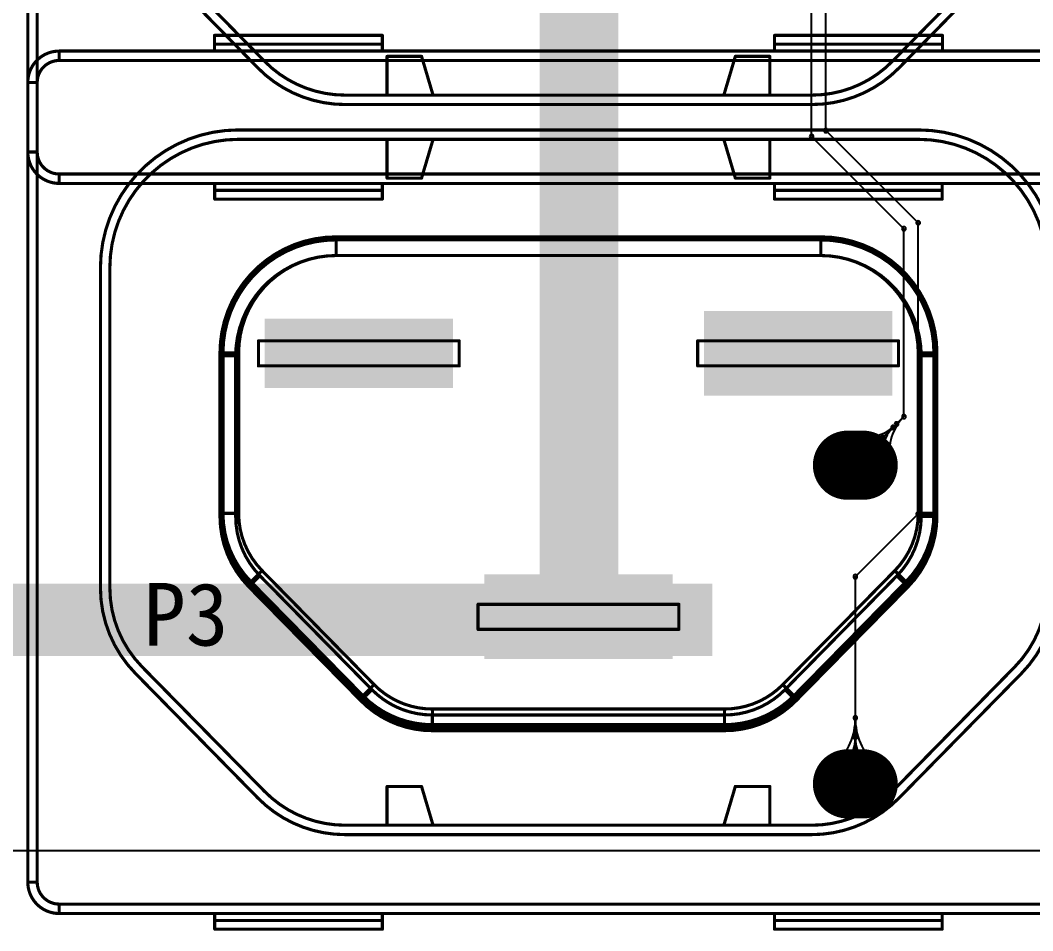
# Model space of a CAD drawing. Header units: inches. Extents: x 32166 to 66782, y 2386 to 7162.
# Drawn here: x 33631.7 to 33760.8, y 3474.1 to 3590.2 of the extents above; entities that cross this region are included whole.
import ezdxf

# ---------------------------------------------------------------- set-up
doc = ezdxf.new("R2010")
doc.units = ezdxf.units.IN
doc.header["$LTSCALE"] = 0.64311
doc.header["$MEASUREMENT"] = 0
for name, color, linetype in [('KEEPOUTLAYER', 6, 'CONTINUOUS'), ('MULTILAYER', 9, 'CONTINUOUS'), ('TOPLAYER', 1, 'CONTINUOUS'), ('TOPOVERLAY', 2, 'CONTINUOUS'), ('TOPSOLDER', 216, 'CONTINUOUS')]:
    doc.layers.add(name, color=color, linetype=linetype)
doc.styles.get("Standard").update_dxf_attribs({"font": 'txt', "width": 0.8})

msp = doc.modelspace()

# ---------------------------------------------------------------- linework, layer by layer
at = {"layer": 'KEEPOUTLAYER'}
msp.add_line((32676.92, 3484.36), (34016.92, 3484.36), dxfattribs=at)
at = {"layer": 'MULTILAYER'}
for points, const_width in [([(33737.2, 3533.48), (33739.2, 3533.48)], 8), ([(33737.2, 3492.84), (33739.2, 3492.84)], 8), ([(33738.8, 3495.76), (33737.6, 3495.76)], 2)]:
    msp.add_lwpolyline(points, dxfattribs=dict(at, const_width=const_width))
for points, const_width in [([(33737.2, 3531.48, 1), (33737.2, 3535.48, 1)], 4), ([(33739.2, 3531.48, 1), (33739.2, 3535.48, 1)], 4), ([(33737.2, 3490.84, 1), (33737.2, 3494.84, 1)], 4), ([(33739.2, 3490.84, 1), (33739.2, 3494.84, 1)], 4), ([(33737.6, 3495.26, 1), (33737.6, 3496.26, 1)], 1), ([(33738.8, 3495.26, 1), (33738.8, 3496.26, 1)], 1)]:
    msp.add_lwpolyline(points, format="xyb", close=True, dxfattribs=dict(at, const_width=const_width))
for points in [[(33742.5, 3552.75), (33719.3, 3552.75), (33742.5, 3542.75), (33719.3, 3542.75)], [(33686.5, 3551.75), (33663.3, 3551.75), (33686.5, 3543.75), (33663.3, 3543.75)], [(33691.3, 3509.15), (33714.5, 3509.15), (33691.3, 3519.15), (33714.5, 3519.15)]]:
    msp.add_solid(points, dxfattribs=at)
at = {"layer": 'TOPLAYER'}
for p, q in [((33734.45, 3576.16), (33734.45, 3621.37)), ((33732.63, 3575.41), (33732.63, 3620.62)), ((33734.45, 3576.16), (33746.21, 3564.4)), ((33732.63, 3575.41), (33744.39, 3563.65)), ((33746.21, 3527.29), (33746.21, 3564.4)), ((33744.39, 3539.68), (33744.39, 3563.65)), ((33738.2, 3533.48), (33744.39, 3539.68)), ((33738.2, 3519.28), (33746.21, 3527.29)), ((33738.2, 3495.76), (33738.2, 3519.28))]:
    msp.add_line(p, q, dxfattribs=at)
for points, const_width in [([(33737.2, 3533.48), (33739.2, 3533.48)], 8), ([(33737.2, 3492.84), (33739.2, 3492.84)], 8), ([(33738.8, 3495.76), (33737.6, 3495.76)], 2)]:
    msp.add_lwpolyline(points, dxfattribs=dict(at, const_width=const_width))
for points, const_width in [([(33737.2, 3531.48, 1), (33737.2, 3535.48, 1)], 4), ([(33739.2, 3531.48, 1), (33739.2, 3535.48, 1)], 4), ([(33737.2, 3490.84, 1), (33737.2, 3494.84, 1)], 4), ([(33739.2, 3490.84, 1), (33739.2, 3494.84, 1)], 4), ([(33737.6, 3495.26, 1), (33737.6, 3496.26, 1)], 1), ([(33738.8, 3495.26, 1), (33738.8, 3496.26, 1)], 1)]:
    msp.add_lwpolyline(points, format="xyb", close=True, dxfattribs=dict(at, const_width=const_width))
for centre, radius, start, end in [((33732.63, 3575.41), 0.254, 0, 180), ((33732.63, 3575.41), 0.254, 0, 180), ((33734.45, 3576.16), 0.254, 0, 180), ((33734.45, 3576.16), 0.254, 0, 180), ((33734.45, 3576.16), 0.254, 180, 0), ((33734.45, 3576.16), 0.254, 180, 0), ((33732.63, 3575.41), 0.254, 180, 0), ((33732.63, 3575.41), 0.254, 180, 0), ((33746.21, 3564.4), 0.254, 0, 180), ((33746.21, 3564.4), 0.254, 0, 180), ((33746.21, 3564.4), 0.254, 180, 0), ((33746.21, 3564.4), 0.254, 180, 0), ((33744.39, 3563.65), 0.254, 0, 180), ((33744.39, 3563.65), 0.254, 0, 180), ((33744.39, 3563.65), 0.254, 180, 0), ((33744.39, 3563.65), 0.254, 180, 0), ((33748.86, 3535.21), 6.32, 135.0001, 190.0991), ((33744.39, 3539.68), 0.254, 0, 180), ((33744.39, 3539.68), 0.254, 0, 180), ((33744.39, 3539.68), 0.254, 0, 180), ((33744.39, 3539.68), 0.254, 180, 0), ((33744.39, 3539.68), 0.254, 180, 0), ((33744.39, 3539.68), 0.254, 180, 0), ((33739.2, 3542.99), 6.02, 269.9999, 314.9999), ((33746.52, 3534.79), 4.96, 135, 190.099), ((33743.01, 3538.3), 0.254, 0, 180), ((33743.01, 3538.3), 0.254, 180, 0), ((33743.45, 3538.74), 0.254, 0, 180), ((33743.45, 3538.74), 0.254, 180, 0), ((33739.2, 3536.98), 0.254, 0, 180), ((33739.2, 3536.98), 0.254, 180, 0), ((33739.2, 3539.52), 3.56, 270.0001, 315.0001), ((33744.19, 3534.37), 3.61, 135, 190.099), ((33741.64, 3536.92), 0.254, 0, 180), ((33741.64, 3536.92), 0.254, 180, 0), ((33741.72, 3537), 0.254, 0, 180), ((33741.72, 3537), 0.254, 180, 0), ((33739.2, 3535.96), 0.254, 0, 180), ((33739.2, 3535.96), 0.254, 180, 0), ((33742.64, 3534.1), 0.254, 0, 180), ((33738.2, 3533.48), 0.254, 0, 180), ((33738.2, 3533.48), 0.254, 180, 0), ((33740.64, 3533.74), 0.254, 0, 180), ((33740.64, 3533.74), 0.254, 180, 0), ((33741.64, 3533.92), 0.254, 0, 180), ((33741.64, 3533.92), 0.254, 180, 0), ((33742.64, 3534.1), 0.254, 180, 0), ((33746.21, 3527.29), 0.254, 0, 180), ((33746.21, 3527.29), 0.254, 0, 180), ((33746.21, 3527.29), 0.254, 180, 0), ((33746.21, 3527.29), 0.254, 180, 0), ((33738.2, 3519.28), 0.254, 0, 180), ((33738.2, 3519.28), 0.254, 0, 180), ((33738.2, 3519.28), 0.254, 180, 0), ((33738.2, 3519.28), 0.254, 180, 0), ((33729.77, 3501.27), 8.43, 315, 0), ((33738.2, 3501.27), 0.254, 0, 180), ((33738.2, 3501.27), 0.254, 0, 180), ((33738.2, 3501.27), 0.254, 180, 0), ((33738.2, 3501.27), 0.254, 180, 0), ((33746.63, 3501.27), 8.43, 180, 225), ((33732.22, 3498.82), 5.98, 314.9999, 359.9999), ((33738.2, 3498.82), 0.254, 0, 180), ((33738.2, 3498.82), 0.254, 0, 180), ((33738.2, 3498.82), 0.254, 180, 0), ((33738.2, 3498.82), 0.254, 180, 0), ((33744.18, 3498.82), 5.98, 180.0001, 225.0001), ((33737.01, 3496.95), 1.19, 314.9996, 359.9996), ((33738.2, 3496.95), 0.254, 0, 180), ((33738.2, 3496.95), 0.254, 0, 180), ((33738.2, 3496.95), 0.254, 180, 0), ((33738.2, 3496.95), 0.254, 180, 0), ((33739.39, 3496.95), 1.19, 180.0004, 225.0004), ((33735.73, 3495.31), 0.254, 0, 180), ((33737.85, 3496.11), 0.254, 0, 180), ((33737.85, 3496.11), 0.254, 180, 0), ((33738.2, 3495.76), 0.254, 0, 180), ((33738.2, 3495.76), 0.254, 180, 0), ((33738.55, 3496.11), 0.254, 0, 180), ((33738.55, 3496.11), 0.254, 180, 0), ((33740.67, 3495.31), 0.254, 0, 180), ((33735.73, 3495.31), 0.254, 180, 0), ((33736.45, 3494.59), 0.254, 0, 180), ((33736.45, 3494.59), 0.254, 180, 0), ((33739.95, 3494.59), 0.254, 0, 180), ((33739.95, 3494.59), 0.254, 180, 0), ((33740.67, 3495.31), 0.254, 180, 0)]:
    msp.add_arc(centre, radius, start, end, dxfattribs=at)
for points in [[(33697.97, 3512.37), (33707.97, 3512.37), (33697.97, 3606.37), (33707.97, 3606.37)], [(33742.5, 3552.75), (33719.3, 3552.75), (33742.5, 3542.75), (33719.3, 3542.75)], [(33686.5, 3551.75), (33663.3, 3551.75), (33686.5, 3543.75), (33663.3, 3543.75)], [(33691.3, 3509.15), (33714.5, 3509.15), (33691.3, 3519.15), (33714.5, 3519.15)], [(32979.97, 3509.17), (33719.97, 3509.17), (32979.97, 3518.37), (33719.97, 3518.37)]]:
    msp.add_solid(points, dxfattribs=at)
at = {"layer": 'TOPOVERLAY', "const_width": 0.4}
for points in [[(33632.7, 3573.43), (33632.7, 3675.43)], [(33633.9, 3573.43), (33633.9, 3675.43)], [(33646.43, 3600.04), (33662.04, 3584.15)], [(33647.28, 3600.88), (33662.9, 3584.99)], [(33742.91, 3584.99), (33758.52, 3600.88)], [(33743.76, 3584.15), (33759.37, 3600.04)], [(33656.5, 3586.31), (33656.5, 3588.31)], [(33656.5, 3588.31), (33677.9, 3588.31)], [(33677.9, 3586.31), (33677.9, 3588.31)], [(33727.9, 3586.31), (33727.9, 3588.31)], [(33727.9, 3588.31), (33749.3, 3588.31)], [(33749.3, 3586.31), (33749.3, 3588.31)], [(33656.5, 3587.19), (33677.9, 3587.19)], [(33727.9, 3587.19), (33749.3, 3587.19)], [(33636.7, 3585.11), (33636.7, 3586.31)], [(33636.7, 3586.31), (33769.1, 3586.31)], [(33636.7, 3585.11), (33769.1, 3585.11)], [(33678.5, 3580.74), (33678.5, 3585.63)], [(33678.5, 3585.63), (33682.9, 3585.63)], [(33682.9, 3585.63), (33684.35, 3580.74)], [(33721.45, 3580.74), (33722.9, 3585.63)], [(33722.9, 3585.63), (33727.3, 3585.63)], [(33727.3, 3580.74), (33727.3, 3585.63)], [(33632.7, 3480.31), (33632.7, 3582.31)], [(33632.7, 3582.31), (33633.9, 3582.31)], [(33633.9, 3480.31), (33633.9, 3582.31)], [(33673.15, 3580.69), (33732.65, 3580.69)], [(33673.15, 3579.49), (33732.65, 3579.49)], [(33659.54, 3576.25), (33746.26, 3576.25)], [(33659.54, 3575.05), (33746.26, 3575.05)], [(33678.5, 3570.11), (33678.5, 3574.99)], [(33682.9, 3570.11), (33684.35, 3574.99)], [(33721.45, 3574.99), (33722.9, 3570.11)], [(33727.3, 3570.11), (33727.3, 3574.99)], [(33632.7, 3573.43), (33633.9, 3573.43)], [(33636.7, 3570.63), (33769.1, 3570.63)], [(33636.7, 3569.43), (33636.7, 3570.63)], [(33636.7, 3569.43), (33769.1, 3569.43)], [(33656.52, 3568.55), (33656.52, 3569.43)], [(33677.9, 3567.43), (33677.9, 3569.43)], [(33678.5, 3570.11), (33682.9, 3570.11)], [(33722.9, 3570.11), (33727.3, 3570.11)], [(33727.9, 3567.43), (33727.9, 3569.43)], [(33749.28, 3568.55), (33749.28, 3569.43)], [(33656.52, 3568.55), (33677.9, 3568.55)], [(33656.53, 3567.43), (33656.53, 3568.55)], [(33727.9, 3568.55), (33749.28, 3568.55)], [(33749.27, 3567.43), (33749.27, 3568.55)], [(33656.53, 3567.43), (33677.9, 3567.43)], [(33727.9, 3567.43), (33749.27, 3567.43)], [(33672, 3560.23), (33672, 3562.61)], [(33672, 3562.61), (33733.8, 3562.61)], [(33733.8, 3560.23), (33733.8, 3562.61)], [(33672, 3562.23), (33733.8, 3562.23)], [(33672, 3560.23), (33672, 3562.23)], [(33672, 3562.23), (33733.8, 3562.23)], [(33733.8, 3560.23), (33733.8, 3562.23)], [(33672, 3560.23), (33733.8, 3560.23)], [(33672, 3560.23), (33733.8, 3560.23)], [(33641.96, 3517.84), (33641.96, 3558.67)], [(33643.16, 3517.84), (33643.16, 3558.67)], [(33662.1, 3546.15), (33662.1, 3549.35)], [(33662.1, 3549.35), (33687.7, 3549.35)], [(33687.7, 3546.15), (33687.7, 3549.35)], [(33718.1, 3546.15), (33718.1, 3549.35)], [(33718.1, 3549.35), (33743.7, 3549.35)], [(33743.7, 3546.15), (33743.7, 3549.35)], [(33657.2, 3527.35), (33657.2, 3547.81)], [(33657.2, 3547.81), (33659.58, 3547.81)], [(33657.2, 3526.95), (33657.2, 3547.43)], [(33657.2, 3547.43), (33659.2, 3547.43)], [(33657.58, 3527.35), (33657.58, 3547.81)], [(33659.2, 3526.95), (33659.2, 3547.43)], [(33659.58, 3527.35), (33659.58, 3547.81)], [(33746.22, 3527.35), (33746.22, 3547.81)], [(33746.22, 3547.81), (33748.6, 3547.81)], [(33746.6, 3526.95), (33746.6, 3547.43)], [(33746.6, 3547.43), (33748.6, 3547.43)], [(33748.22, 3527.35), (33748.22, 3547.81)], [(33748.6, 3527.35), (33748.6, 3547.81)], [(33748.6, 3526.95), (33748.6, 3547.43)], [(33662.1, 3546.15), (33687.7, 3546.15)], [(33718.1, 3546.15), (33743.7, 3546.15)], [(33657.2, 3527.35), (33659.58, 3527.35)], [(33746.22, 3527.35), (33748.6, 3527.35)], [(33746.6, 3526.95), (33748.6, 3526.95)], [(33660.87, 3518.37), (33662.57, 3520.04)], [(33662.57, 3520.04), (33676.85, 3505.5)], [(33728.95, 3505.5), (33743.23, 3520.04)], [(33743.23, 3520.04), (33744.93, 3518.37)], [(33660.87, 3517.98), (33662.3, 3519.38)], [(33661.14, 3518.64), (33675.42, 3504.1)], [(33662.3, 3519.38), (33676.57, 3504.86)], [(33729.23, 3504.86), (33743.5, 3519.38)], [(33730.38, 3504.1), (33744.66, 3518.64)], [(33743.5, 3519.38), (33744.93, 3517.98)], [(33660.87, 3518.37), (33675.16, 3503.84)], [(33660.87, 3517.98), (33675.14, 3503.46)], [(33730.64, 3503.84), (33744.93, 3518.37)], [(33730.66, 3503.46), (33744.93, 3517.98)], [(33690.1, 3512.55), (33690.1, 3515.75)], [(33690.1, 3515.75), (33715.7, 3515.75)], [(33715.7, 3512.55), (33715.7, 3515.75)], [(33690.1, 3512.55), (33715.7, 3512.55)], [(33647.28, 3507.76), (33662.9, 3491.87)], [(33742.91, 3491.87), (33758.52, 3507.76)], [(33646.43, 3506.92), (33662.04, 3491.03)], [(33743.76, 3491.03), (33759.37, 3506.92)], [(33675.14, 3503.46), (33676.57, 3504.86)], [(33675.16, 3503.84), (33676.85, 3505.5)], [(33728.95, 3505.5), (33730.64, 3503.84)], [(33729.23, 3504.86), (33730.66, 3503.46)], [(33684.29, 3500.01), (33684.29, 3502.39)], [(33684.29, 3502.39), (33721.52, 3502.39)], [(33721.52, 3500.01), (33721.52, 3502.39)], [(33684.27, 3499.63), (33684.27, 3501.63)], [(33684.27, 3501.63), (33721.53, 3501.63)], [(33721.53, 3499.63), (33721.53, 3501.63)], [(33684.27, 3499.63), (33721.53, 3499.63)], [(33684.29, 3500.39), (33721.52, 3500.39)], [(33684.29, 3500.01), (33721.52, 3500.01)], [(33678.5, 3487.62), (33678.5, 3492.51)], [(33678.5, 3492.51), (33682.9, 3492.51)], [(33682.9, 3492.51), (33684.35, 3487.62)], [(33721.45, 3487.62), (33722.9, 3492.51)], [(33722.9, 3492.51), (33727.3, 3492.51)], [(33727.3, 3487.62), (33727.3, 3492.51)], [(33673.15, 3487.57), (33732.65, 3487.57)], [(33673.15, 3486.37), (33732.65, 3486.37)], [(33632.7, 3480.31), (33633.9, 3480.31)], [(33636.7, 3477.51), (33769.1, 3477.51)], [(33636.7, 3476.31), (33636.7, 3477.51)], [(33636.7, 3476.31), (33769.1, 3476.31)], [(33656.52, 3475.43), (33656.52, 3476.31)], [(33677.9, 3474.31), (33677.9, 3476.31)], [(33727.9, 3474.31), (33727.9, 3476.31)], [(33749.28, 3475.43), (33749.28, 3476.31)], [(33656.52, 3475.43), (33677.9, 3475.43)], [(33656.53, 3474.31), (33656.53, 3475.43)], [(33727.9, 3475.43), (33749.28, 3475.43)], [(33749.27, 3474.31), (33749.27, 3475.43)], [(33656.53, 3474.31), (33677.9, 3474.31)], [(33727.9, 3474.31), (33749.27, 3474.31)]]:
    msp.add_lwpolyline(points, dxfattribs=at)
at = {"layer": 'TOPOVERLAY', "const_width": 0.2}
for points in [[(33656.4, 3588.31, 1), (33656.6, 3588.31, 1)], [(33656.4, 3588.31, 1), (33656.6, 3588.31, 1)], [(33677.8, 3588.31, 1), (33678, 3588.31, 1)], [(33677.8, 3588.31, 1), (33678, 3588.31, 1)], [(33727.8, 3588.31, 1), (33728, 3588.31, 1)], [(33727.8, 3588.31, 1), (33728, 3588.31, 1)], [(33749.2, 3588.31, 1), (33749.4, 3588.31, 1)], [(33749.2, 3588.31, 1), (33749.4, 3588.31, 1)], [(33656.4, 3587.19, 1), (33656.6, 3587.19, 1)], [(33677.8, 3587.19, 1), (33678, 3587.19, 1)], [(33727.8, 3587.19, 1), (33728, 3587.19, 1)], [(33749.2, 3587.19, 1), (33749.4, 3587.19, 1)], [(33636.6, 3586.31, 1), (33636.8, 3586.31, 1)], [(33636.6, 3586.31, 1), (33636.8, 3586.31, 1)], [(33636.6, 3586.31, 1), (33636.8, 3586.31, 1)], [(33656.4, 3586.31, 1), (33656.6, 3586.31, 1)], [(33677.8, 3586.31, 1), (33678, 3586.31, 1)], [(33727.8, 3586.31, 1), (33728, 3586.31, 1)], [(33749.2, 3586.31, 1), (33749.4, 3586.31, 1)], [(33636.6, 3585.11, 1), (33636.8, 3585.11, 1)], [(33636.6, 3585.11, 1), (33636.8, 3585.11, 1)], [(33636.6, 3585.11, 1), (33636.8, 3585.11, 1)], [(33662.8, 3584.99, 1), (33663, 3584.99, 1)], [(33662.8, 3584.99, 1), (33663, 3584.99, 1)], [(33678.4, 3585.63, 1), (33678.6, 3585.63, 1)], [(33678.4, 3585.63, 1), (33678.6, 3585.63, 1)], [(33682.8, 3585.63, 1), (33683, 3585.63, 1)], [(33682.8, 3585.63, 1), (33683, 3585.63, 1)], [(33722.8, 3585.63, 1), (33723, 3585.63, 1)], [(33722.8, 3585.63, 1), (33723, 3585.63, 1)], [(33727.2, 3585.63, 1), (33727.4, 3585.63, 1)], [(33727.2, 3585.63, 1), (33727.4, 3585.63, 1)], [(33742.81, 3584.99, 1), (33743.01, 3584.99, 1)], [(33742.81, 3584.99, 1), (33743.01, 3584.99, 1)], [(33661.94, 3584.15, 1), (33662.14, 3584.15, 1)], [(33661.94, 3584.15, 1), (33662.14, 3584.15, 1)], [(33743.66, 3584.15, 1), (33743.86, 3584.15, 1)], [(33743.66, 3584.15, 1), (33743.86, 3584.15, 1)], [(33632.6, 3582.31, 1), (33632.8, 3582.31, 1)], [(33632.6, 3582.31, 1), (33632.8, 3582.31, 1)], [(33632.6, 3582.31, 1), (33632.8, 3582.31, 1)], [(33633.8, 3582.31, 1), (33634, 3582.31, 1)], [(33633.8, 3582.31, 1), (33634, 3582.31, 1)], [(33633.8, 3582.31, 1), (33634, 3582.31, 1)], [(33673.05, 3580.69, 1), (33673.25, 3580.69, 1)], [(33673.05, 3580.69, 1), (33673.25, 3580.69, 1)], [(33678.4, 3580.74, 1), (33678.6, 3580.74, 1)], [(33684.25, 3580.74, 1), (33684.45, 3580.74, 1)], [(33721.35, 3580.74, 1), (33721.55, 3580.74, 1)], [(33727.2, 3580.74, 1), (33727.4, 3580.74, 1)], [(33732.55, 3580.69, 1), (33732.75, 3580.69, 1)], [(33732.55, 3580.69, 1), (33732.75, 3580.69, 1)], [(33673.05, 3579.49, 1), (33673.25, 3579.49, 1)], [(33673.05, 3579.49, 1), (33673.25, 3579.49, 1)], [(33732.55, 3579.49, 1), (33732.75, 3579.49, 1)], [(33732.55, 3579.49, 1), (33732.75, 3579.49, 1)], [(33659.44, 3576.25, 1), (33659.64, 3576.25, 1)], [(33659.44, 3576.25, 1), (33659.64, 3576.25, 1)], [(33746.16, 3576.25, 1), (33746.36, 3576.25, 1)], [(33746.16, 3576.25, 1), (33746.36, 3576.25, 1)], [(33659.44, 3575.05, 1), (33659.64, 3575.05, 1)], [(33659.44, 3575.05, 1), (33659.64, 3575.05, 1)], [(33678.4, 3574.99, 1), (33678.6, 3574.99, 1)], [(33684.25, 3574.99, 1), (33684.45, 3574.99, 1)], [(33721.35, 3574.99, 1), (33721.55, 3574.99, 1)], [(33727.2, 3574.99, 1), (33727.4, 3574.99, 1)], [(33746.16, 3575.05, 1), (33746.36, 3575.05, 1)], [(33746.16, 3575.05, 1), (33746.36, 3575.05, 1)], [(33632.6, 3573.43, 1), (33632.8, 3573.43, 1)], [(33632.6, 3573.43, 1), (33632.8, 3573.43, 1)], [(33632.6, 3573.43, 1), (33632.8, 3573.43, 1)], [(33633.8, 3573.43, 1), (33634, 3573.43, 1)], [(33633.8, 3573.43, 1), (33634, 3573.43, 1)], [(33633.8, 3573.43, 1), (33634, 3573.43, 1)], [(33636.6, 3570.63, 1), (33636.8, 3570.63, 1)], [(33636.6, 3570.63, 1), (33636.8, 3570.63, 1)], [(33636.6, 3570.63, 1), (33636.8, 3570.63, 1)], [(33636.6, 3569.43, 1), (33636.8, 3569.43, 1)], [(33636.6, 3569.43, 1), (33636.8, 3569.43, 1)], [(33636.6, 3569.43, 1), (33636.8, 3569.43, 1)], [(33656.42, 3569.43, 1), (33656.62, 3569.43, 1)], [(33677.8, 3569.43, 1), (33678, 3569.43, 1)], [(33678.4, 3570.11, 1), (33678.6, 3570.11, 1)], [(33678.4, 3570.11, 1), (33678.6, 3570.11, 1)], [(33682.8, 3570.11, 1), (33683, 3570.11, 1)], [(33682.8, 3570.11, 1), (33683, 3570.11, 1)], [(33722.8, 3570.11, 1), (33723, 3570.11, 1)], [(33722.8, 3570.11, 1), (33723, 3570.11, 1)], [(33727.2, 3570.11, 1), (33727.4, 3570.11, 1)], [(33727.2, 3570.11, 1), (33727.4, 3570.11, 1)], [(33727.8, 3569.43, 1), (33728, 3569.43, 1)], [(33749.18, 3569.43, 1), (33749.38, 3569.43, 1)], [(33656.42, 3568.55, 1), (33656.62, 3568.55, 1)], [(33656.42, 3568.55, 1), (33656.62, 3568.55, 1)], [(33656.43, 3568.55, 1), (33656.63, 3568.55, 1)], [(33677.8, 3568.55, 1), (33678, 3568.55, 1)], [(33727.8, 3568.55, 1), (33728, 3568.55, 1)], [(33749.17, 3568.55, 1), (33749.37, 3568.55, 1)], [(33749.18, 3568.55, 1), (33749.38, 3568.55, 1)], [(33749.18, 3568.55, 1), (33749.38, 3568.55, 1)], [(33656.43, 3567.43, 1), (33656.63, 3567.43, 1)], [(33656.43, 3567.43, 1), (33656.63, 3567.43, 1)], [(33677.8, 3567.43, 1), (33678, 3567.43, 1)], [(33677.8, 3567.43, 1), (33678, 3567.43, 1)], [(33727.8, 3567.43, 1), (33728, 3567.43, 1)], [(33727.8, 3567.43, 1), (33728, 3567.43, 1)], [(33749.17, 3567.43, 1), (33749.37, 3567.43, 1)], [(33749.17, 3567.43, 1), (33749.37, 3567.43, 1)], [(33671.9, 3562.61, 1), (33672.1, 3562.61, 1)], [(33671.9, 3562.61, 1), (33672.1, 3562.61, 1)], [(33671.9, 3562.61, 1), (33672.1, 3562.61, 1)], [(33733.7, 3562.61, 1), (33733.9, 3562.61, 1)], [(33733.7, 3562.61, 1), (33733.9, 3562.61, 1)], [(33733.7, 3562.61, 1), (33733.9, 3562.61, 1)], [(33671.9, 3562.23, 1), (33672.1, 3562.23, 1)], [(33671.9, 3562.23, 1), (33672.1, 3562.23, 1)], [(33671.9, 3562.23, 1), (33672.1, 3562.23, 1)], [(33671.9, 3562.23, 1), (33672.1, 3562.23, 1)], [(33671.9, 3562.23, 1), (33672.1, 3562.23, 1)], [(33733.7, 3562.23, 1), (33733.9, 3562.23, 1)], [(33733.7, 3562.23, 1), (33733.9, 3562.23, 1)], [(33733.7, 3562.23, 1), (33733.9, 3562.23, 1)], [(33733.7, 3562.23, 1), (33733.9, 3562.23, 1)], [(33733.7, 3562.23, 1), (33733.9, 3562.23, 1)], [(33671.9, 3560.23, 1), (33672.1, 3560.23, 1)], [(33671.9, 3560.23, 1), (33672.1, 3560.23, 1)], [(33671.9, 3560.23, 1), (33672.1, 3560.23, 1)], [(33671.9, 3560.23, 1), (33672.1, 3560.23, 1)], [(33671.9, 3560.23, 1), (33672.1, 3560.23, 1)], [(33671.9, 3560.23, 1), (33672.1, 3560.23, 1)], [(33733.7, 3560.23, 1), (33733.9, 3560.23, 1)], [(33733.7, 3560.23, 1), (33733.9, 3560.23, 1)], [(33733.7, 3560.23, 1), (33733.9, 3560.23, 1)], [(33733.7, 3560.23, 1), (33733.9, 3560.23, 1)], [(33733.7, 3560.23, 1), (33733.9, 3560.23, 1)], [(33733.7, 3560.23, 1), (33733.9, 3560.23, 1)], [(33641.86, 3558.67, 1), (33642.06, 3558.67, 1)], [(33641.86, 3558.67, 1), (33642.06, 3558.67, 1)], [(33643.06, 3558.67, 1), (33643.26, 3558.67, 1)], [(33643.06, 3558.67, 1), (33643.26, 3558.67, 1)], [(33662, 3549.35, 1), (33662.2, 3549.35, 1)], [(33662, 3549.35, 1), (33662.2, 3549.35, 1)], [(33687.6, 3549.35, 1), (33687.8, 3549.35, 1)], [(33687.6, 3549.35, 1), (33687.8, 3549.35, 1)], [(33718, 3549.35, 1), (33718.2, 3549.35, 1)], [(33718, 3549.35, 1), (33718.2, 3549.35, 1)], [(33743.6, 3549.35, 1), (33743.8, 3549.35, 1)], [(33743.6, 3549.35, 1), (33743.8, 3549.35, 1)], [(33657.1, 3547.81, 1), (33657.3, 3547.81, 1)], [(33657.1, 3547.81, 1), (33657.3, 3547.81, 1)], [(33657.1, 3547.81, 1), (33657.3, 3547.81, 1)], [(33657.1, 3547.43, 1), (33657.3, 3547.43, 1)], [(33657.1, 3547.43, 1), (33657.3, 3547.43, 1)], [(33657.1, 3547.43, 1), (33657.3, 3547.43, 1)], [(33657.48, 3547.81, 1), (33657.68, 3547.81, 1)], [(33657.48, 3547.81, 1), (33657.68, 3547.81, 1)], [(33659.1, 3547.43, 1), (33659.3, 3547.43, 1)], [(33659.1, 3547.43, 1), (33659.3, 3547.43, 1)], [(33659.1, 3547.43, 1), (33659.3, 3547.43, 1)], [(33659.48, 3547.81, 1), (33659.68, 3547.81, 1)], [(33659.48, 3547.81, 1), (33659.68, 3547.81, 1)], [(33659.48, 3547.81, 1), (33659.68, 3547.81, 1)], [(33746.12, 3547.81, 1), (33746.32, 3547.81, 1)], [(33746.12, 3547.81, 1), (33746.32, 3547.81, 1)], [(33746.12, 3547.81, 1), (33746.32, 3547.81, 1)], [(33746.5, 3547.43, 1), (33746.7, 3547.43, 1)], [(33746.5, 3547.43, 1), (33746.7, 3547.43, 1)], [(33746.5, 3547.43, 1), (33746.7, 3547.43, 1)], [(33748.12, 3547.81, 1), (33748.32, 3547.81, 1)], [(33748.12, 3547.81, 1), (33748.32, 3547.81, 1)], [(33748.5, 3547.81, 1), (33748.7, 3547.81, 1)], [(33748.5, 3547.81, 1), (33748.7, 3547.81, 1)], [(33748.5, 3547.81, 1), (33748.7, 3547.81, 1)], [(33748.5, 3547.43, 1), (33748.7, 3547.43, 1)], [(33748.5, 3547.43, 1), (33748.7, 3547.43, 1)], [(33748.5, 3547.43, 1), (33748.7, 3547.43, 1)], [(33662, 3546.15, 1), (33662.2, 3546.15, 1)], [(33662, 3546.15, 1), (33662.2, 3546.15, 1)], [(33687.6, 3546.15, 1), (33687.8, 3546.15, 1)], [(33687.6, 3546.15, 1), (33687.8, 3546.15, 1)], [(33718, 3546.15, 1), (33718.2, 3546.15, 1)], [(33718, 3546.15, 1), (33718.2, 3546.15, 1)], [(33743.6, 3546.15, 1), (33743.8, 3546.15, 1)], [(33743.6, 3546.15, 1), (33743.8, 3546.15, 1)], [(33657.1, 3527.35, 1), (33657.3, 3527.35, 1)], [(33657.1, 3527.35, 1), (33657.3, 3527.35, 1)], [(33657.1, 3527.35, 1), (33657.3, 3527.35, 1)], [(33657.1, 3526.95, 1), (33657.3, 3526.95, 1)], [(33657.1, 3526.95, 1), (33657.3, 3526.95, 1)], [(33657.48, 3527.35, 1), (33657.68, 3527.35, 1)], [(33657.48, 3527.35, 1), (33657.68, 3527.35, 1)], [(33659.1, 3526.95, 1), (33659.3, 3526.95, 1)], [(33659.1, 3526.95, 1), (33659.3, 3526.95, 1)], [(33659.48, 3527.35, 1), (33659.68, 3527.35, 1)], [(33659.48, 3527.35, 1), (33659.68, 3527.35, 1)], [(33659.48, 3527.35, 1), (33659.68, 3527.35, 1)], [(33746.12, 3527.35, 1), (33746.32, 3527.35, 1)], [(33746.12, 3527.35, 1), (33746.32, 3527.35, 1)], [(33746.12, 3527.35, 1), (33746.32, 3527.35, 1)], [(33746.5, 3526.95, 1), (33746.7, 3526.95, 1)], [(33746.5, 3526.95, 1), (33746.7, 3526.95, 1)], [(33746.5, 3526.95, 1), (33746.7, 3526.95, 1)], [(33748.12, 3527.35, 1), (33748.32, 3527.35, 1)], [(33748.12, 3527.35, 1), (33748.32, 3527.35, 1)], [(33748.5, 3527.35, 1), (33748.7, 3527.35, 1)], [(33748.5, 3527.35, 1), (33748.7, 3527.35, 1)], [(33748.5, 3527.35, 1), (33748.7, 3527.35, 1)], [(33748.5, 3526.95, 1), (33748.7, 3526.95, 1)], [(33748.5, 3526.95, 1), (33748.7, 3526.95, 1)], [(33748.5, 3526.95, 1), (33748.7, 3526.95, 1)], [(33662.47, 3520.04, 1), (33662.67, 3520.04, 1)], [(33662.47, 3520.04, 1), (33662.67, 3520.04, 1)], [(33662.47, 3520.04, 1), (33662.67, 3520.04, 1)], [(33743.13, 3520.04, 1), (33743.33, 3520.04, 1)], [(33743.13, 3520.04, 1), (33743.33, 3520.04, 1)], [(33743.13, 3520.04, 1), (33743.33, 3520.04, 1)], [(33661.04, 3518.64, 1), (33661.24, 3518.64, 1)], [(33661.04, 3518.64, 1), (33661.24, 3518.64, 1)], [(33662.2, 3519.38, 1), (33662.4, 3519.38, 1)], [(33662.2, 3519.38, 1), (33662.4, 3519.38, 1)], [(33662.2, 3519.38, 1), (33662.4, 3519.38, 1)], [(33743.4, 3519.38, 1), (33743.6, 3519.38, 1)], [(33743.4, 3519.38, 1), (33743.6, 3519.38, 1)], [(33743.4, 3519.38, 1), (33743.6, 3519.38, 1)], [(33744.56, 3518.64, 1), (33744.76, 3518.64, 1)], [(33744.56, 3518.64, 1), (33744.76, 3518.64, 1)], [(33641.86, 3517.84, 1), (33642.06, 3517.84, 1)], [(33641.86, 3517.84, 1), (33642.06, 3517.84, 1)], [(33643.06, 3517.84, 1), (33643.26, 3517.84, 1)], [(33643.06, 3517.84, 1), (33643.26, 3517.84, 1)], [(33660.77, 3518.37, 1), (33660.97, 3518.37, 1)], [(33660.77, 3518.37, 1), (33660.97, 3518.37, 1)], [(33660.77, 3518.37, 1), (33660.97, 3518.37, 1)], [(33660.77, 3517.98, 1), (33660.97, 3517.98, 1)], [(33660.77, 3517.98, 1), (33660.97, 3517.98, 1)], [(33660.77, 3517.98, 1), (33660.97, 3517.98, 1)], [(33744.83, 3518.37, 1), (33745.03, 3518.37, 1)], [(33744.83, 3518.37, 1), (33745.03, 3518.37, 1)], [(33744.83, 3518.37, 1), (33745.03, 3518.37, 1)], [(33744.83, 3517.98, 1), (33745.03, 3517.98, 1)], [(33744.83, 3517.98, 1), (33745.03, 3517.98, 1)], [(33744.83, 3517.98, 1), (33745.03, 3517.98, 1)], [(33690, 3515.75, 1), (33690.2, 3515.75, 1)], [(33690, 3515.75, 1), (33690.2, 3515.75, 1)], [(33715.6, 3515.75, 1), (33715.8, 3515.75, 1)], [(33715.6, 3515.75, 1), (33715.8, 3515.75, 1)], [(33690, 3512.55, 1), (33690.2, 3512.55, 1)], [(33690, 3512.55, 1), (33690.2, 3512.55, 1)], [(33715.6, 3512.55, 1), (33715.8, 3512.55, 1)], [(33715.6, 3512.55, 1), (33715.8, 3512.55, 1)], [(33647.18, 3507.76, 1), (33647.38, 3507.76, 1)], [(33647.18, 3507.76, 1), (33647.38, 3507.76, 1)], [(33758.42, 3507.76, 1), (33758.62, 3507.76, 1)], [(33758.42, 3507.76, 1), (33758.62, 3507.76, 1)], [(33646.33, 3506.92, 1), (33646.53, 3506.92, 1)], [(33646.33, 3506.92, 1), (33646.53, 3506.92, 1)], [(33759.27, 3506.92, 1), (33759.47, 3506.92, 1)], [(33759.27, 3506.92, 1), (33759.47, 3506.92, 1)], [(33676.47, 3504.86, 1), (33676.67, 3504.86, 1)], [(33676.47, 3504.86, 1), (33676.67, 3504.86, 1)], [(33676.47, 3504.86, 1), (33676.67, 3504.86, 1)], [(33676.75, 3505.5, 1), (33676.95, 3505.5, 1)], [(33676.75, 3505.5, 1), (33676.95, 3505.5, 1)], [(33676.75, 3505.5, 1), (33676.95, 3505.5, 1)], [(33728.85, 3505.5, 1), (33729.05, 3505.5, 1)], [(33728.85, 3505.5, 1), (33729.05, 3505.5, 1)], [(33728.85, 3505.5, 1), (33729.05, 3505.5, 1)], [(33729.13, 3504.86, 1), (33729.33, 3504.86, 1)], [(33729.13, 3504.86, 1), (33729.33, 3504.86, 1)], [(33729.13, 3504.86, 1), (33729.33, 3504.86, 1)], [(33675.04, 3503.46, 1), (33675.24, 3503.46, 1)], [(33675.04, 3503.46, 1), (33675.24, 3503.46, 1)], [(33675.04, 3503.46, 1), (33675.24, 3503.46, 1)], [(33675.06, 3503.84, 1), (33675.26, 3503.84, 1)], [(33675.06, 3503.84, 1), (33675.26, 3503.84, 1)], [(33675.06, 3503.84, 1), (33675.26, 3503.84, 1)], [(33675.32, 3504.1, 1), (33675.52, 3504.1, 1)], [(33675.32, 3504.1, 1), (33675.52, 3504.1, 1)], [(33730.28, 3504.1, 1), (33730.48, 3504.1, 1)], [(33730.28, 3504.1, 1), (33730.48, 3504.1, 1)], [(33730.54, 3503.84, 1), (33730.74, 3503.84, 1)], [(33730.54, 3503.84, 1), (33730.74, 3503.84, 1)], [(33730.54, 3503.84, 1), (33730.74, 3503.84, 1)], [(33730.56, 3503.46, 1), (33730.76, 3503.46, 1)], [(33730.56, 3503.46, 1), (33730.76, 3503.46, 1)], [(33730.56, 3503.46, 1), (33730.76, 3503.46, 1)], [(33684.19, 3502.39, 1), (33684.39, 3502.39, 1)], [(33684.19, 3502.39, 1), (33684.39, 3502.39, 1)], [(33684.19, 3502.39, 1), (33684.39, 3502.39, 1)], [(33721.42, 3502.39, 1), (33721.62, 3502.39, 1)], [(33721.42, 3502.39, 1), (33721.62, 3502.39, 1)], [(33721.42, 3502.39, 1), (33721.62, 3502.39, 1)], [(33684.17, 3501.63, 1), (33684.37, 3501.63, 1)], [(33684.17, 3501.63, 1), (33684.37, 3501.63, 1)], [(33684.17, 3501.63, 1), (33684.37, 3501.63, 1)], [(33721.43, 3501.63, 1), (33721.63, 3501.63, 1)], [(33721.43, 3501.63, 1), (33721.63, 3501.63, 1)], [(33721.43, 3501.63, 1), (33721.63, 3501.63, 1)], [(33684.17, 3499.63, 1), (33684.37, 3499.63, 1)], [(33684.17, 3499.63, 1), (33684.37, 3499.63, 1)], [(33684.17, 3499.63, 1), (33684.37, 3499.63, 1)], [(33684.19, 3500.39, 1), (33684.39, 3500.39, 1)], [(33684.19, 3500.39, 1), (33684.39, 3500.39, 1)], [(33684.19, 3500.01, 1), (33684.39, 3500.01, 1)], [(33684.19, 3500.01, 1), (33684.39, 3500.01, 1)], [(33684.19, 3500.01, 1), (33684.39, 3500.01, 1)], [(33721.42, 3500.39, 1), (33721.62, 3500.39, 1)], [(33721.42, 3500.39, 1), (33721.62, 3500.39, 1)], [(33721.42, 3500.01, 1), (33721.62, 3500.01, 1)], [(33721.42, 3500.01, 1), (33721.62, 3500.01, 1)], [(33721.42, 3500.01, 1), (33721.62, 3500.01, 1)], [(33721.43, 3499.63, 1), (33721.63, 3499.63, 1)], [(33721.43, 3499.63, 1), (33721.63, 3499.63, 1)], [(33721.43, 3499.63, 1), (33721.63, 3499.63, 1)], [(33662.8, 3491.87, 1), (33663, 3491.87, 1)], [(33662.8, 3491.87, 1), (33663, 3491.87, 1)], [(33678.4, 3492.51, 1), (33678.6, 3492.51, 1)], [(33678.4, 3492.51, 1), (33678.6, 3492.51, 1)], [(33682.8, 3492.51, 1), (33683, 3492.51, 1)], [(33682.8, 3492.51, 1), (33683, 3492.51, 1)], [(33722.8, 3492.51, 1), (33723, 3492.51, 1)], [(33722.8, 3492.51, 1), (33723, 3492.51, 1)], [(33727.2, 3492.51, 1), (33727.4, 3492.51, 1)], [(33727.2, 3492.51, 1), (33727.4, 3492.51, 1)], [(33742.81, 3491.87, 1), (33743.01, 3491.87, 1)], [(33742.81, 3491.87, 1), (33743.01, 3491.87, 1)], [(33661.94, 3491.03, 1), (33662.14, 3491.03, 1)], [(33661.94, 3491.03, 1), (33662.14, 3491.03, 1)], [(33743.66, 3491.03, 1), (33743.86, 3491.03, 1)], [(33743.66, 3491.03, 1), (33743.86, 3491.03, 1)], [(33678.4, 3487.62, 1), (33678.6, 3487.62, 1)], [(33684.25, 3487.62, 1), (33684.45, 3487.62, 1)], [(33721.35, 3487.62, 1), (33721.55, 3487.62, 1)], [(33727.2, 3487.62, 1), (33727.4, 3487.62, 1)], [(33673.05, 3487.57, 1), (33673.25, 3487.57, 1)], [(33673.05, 3487.57, 1), (33673.25, 3487.57, 1)], [(33673.05, 3486.37, 1), (33673.25, 3486.37, 1)], [(33673.05, 3486.37, 1), (33673.25, 3486.37, 1)], [(33732.55, 3487.57, 1), (33732.75, 3487.57, 1)], [(33732.55, 3487.57, 1), (33732.75, 3487.57, 1)], [(33732.55, 3486.37, 1), (33732.75, 3486.37, 1)], [(33732.55, 3486.37, 1), (33732.75, 3486.37, 1)], [(33632.6, 3480.31, 1), (33632.8, 3480.31, 1)], [(33632.6, 3480.31, 1), (33632.8, 3480.31, 1)], [(33632.6, 3480.31, 1), (33632.8, 3480.31, 1)], [(33633.8, 3480.31, 1), (33634, 3480.31, 1)], [(33633.8, 3480.31, 1), (33634, 3480.31, 1)], [(33633.8, 3480.31, 1), (33634, 3480.31, 1)], [(33636.6, 3477.51, 1), (33636.8, 3477.51, 1)], [(33636.6, 3477.51, 1), (33636.8, 3477.51, 1)], [(33636.6, 3477.51, 1), (33636.8, 3477.51, 1)], [(33636.6, 3476.31, 1), (33636.8, 3476.31, 1)], [(33636.6, 3476.31, 1), (33636.8, 3476.31, 1)], [(33636.6, 3476.31, 1), (33636.8, 3476.31, 1)], [(33656.42, 3476.31, 1), (33656.62, 3476.31, 1)], [(33677.8, 3476.31, 1), (33678, 3476.31, 1)], [(33727.8, 3476.31, 1), (33728, 3476.31, 1)], [(33749.18, 3476.31, 1), (33749.38, 3476.31, 1)], [(33656.42, 3475.43, 1), (33656.62, 3475.43, 1)], [(33656.42, 3475.43, 1), (33656.62, 3475.43, 1)], [(33656.43, 3475.43, 1), (33656.63, 3475.43, 1)], [(33677.8, 3475.43, 1), (33678, 3475.43, 1)], [(33727.8, 3475.43, 1), (33728, 3475.43, 1)], [(33749.17, 3475.43, 1), (33749.37, 3475.43, 1)], [(33749.18, 3475.43, 1), (33749.38, 3475.43, 1)], [(33749.18, 3475.43, 1), (33749.38, 3475.43, 1)], [(33656.43, 3474.31, 1), (33656.63, 3474.31, 1)], [(33656.43, 3474.31, 1), (33656.63, 3474.31, 1)], [(33677.8, 3474.31, 1), (33678, 3474.31, 1)], [(33677.8, 3474.31, 1), (33678, 3474.31, 1)], [(33727.8, 3474.31, 1), (33728, 3474.31, 1)], [(33727.8, 3474.31, 1), (33728, 3474.31, 1)], [(33749.17, 3474.31, 1), (33749.37, 3474.31, 1)], [(33749.17, 3474.31, 1), (33749.37, 3474.31, 1)]]:
    msp.add_lwpolyline(points, format="xyb", close=True, dxfattribs=at)
at = {"layer": 'TOPOVERLAY', "const_width": 0.4}
for points in [[(33632.7, 3582.31, -0.414214), (33636.7, 3586.31)], [(33633.9, 3582.31, -0.414214), (33636.7, 3585.11)], [(33673.15, 3580.69, -0.201181), (33662.9, 3584.99)], [(33742.91, 3584.99, -0.201181), (33732.65, 3580.69)], [(33673.15, 3579.49, -0.201181), (33662.04, 3584.15)], [(33743.76, 3584.15, -0.201181), (33732.65, 3579.49)], [(33641.96, 3558.67, -0.414214), (33659.54, 3576.25)], [(33746.26, 3576.25, -0.414214), (33763.84, 3558.67)], [(33643.16, 3558.67, -0.414214), (33659.54, 3575.05)], [(33746.26, 3575.05, -0.414214), (33762.64, 3558.67)], [(33636.7, 3569.43, -0.414214), (33632.7, 3573.43)], [(33636.7, 3570.63, -0.414214), (33633.9, 3573.43)], [(33657.2, 3547.81, -0.414214), (33672, 3562.61)], [(33733.8, 3562.61, -0.414214), (33748.6, 3547.81)], [(33657.2, 3547.43, -0.414214), (33672, 3562.23)], [(33657.58, 3547.81, -0.414214), (33672, 3562.23)], [(33733.8, 3562.23, -0.414214), (33748.22, 3547.81)], [(33733.8, 3562.23, -0.414214), (33748.6, 3547.43)], [(33659.2, 3547.43, -0.414214), (33672, 3560.23)], [(33659.58, 3547.81, -0.414214), (33672, 3560.23)], [(33733.8, 3560.23, -0.414214), (33746.22, 3547.81)], [(33733.8, 3560.23, -0.414214), (33746.6, 3547.43)], [(33660.87, 3518.37, -0.196645), (33657.2, 3527.35)], [(33660.87, 3517.98, -0.196645), (33657.2, 3526.95)], [(33661.14, 3518.64, -0.196645), (33657.58, 3527.35)], [(33662.3, 3519.38, -0.196645), (33659.2, 3526.95)], [(33662.57, 3520.04, -0.196645), (33659.58, 3527.35)], [(33746.22, 3527.35, -0.196645), (33743.23, 3520.04)], [(33746.6, 3526.95, -0.196645), (33743.5, 3519.38)], [(33748.22, 3527.35, -0.196645), (33744.66, 3518.64)], [(33748.6, 3527.35, -0.196645), (33744.93, 3518.37)], [(33748.6, 3526.95, -0.196645), (33744.93, 3517.98)], [(33646.43, 3506.92, -0.196645), (33641.96, 3517.84)], [(33647.28, 3507.76, -0.196645), (33643.16, 3517.84)], [(33762.64, 3517.84, -0.196645), (33758.52, 3507.76)], [(33763.84, 3517.84, -0.196645), (33759.37, 3506.92)], [(33684.27, 3501.63, -0.201181), (33676.57, 3504.86)], [(33684.29, 3502.39, -0.201181), (33676.85, 3505.5)], [(33728.95, 3505.5, -0.201181), (33721.52, 3502.39)], [(33729.23, 3504.86, -0.201181), (33721.53, 3501.63)], [(33684.27, 3499.63, -0.201181), (33675.14, 3503.46)], [(33684.29, 3500.01, -0.201181), (33675.16, 3503.84)], [(33684.29, 3500.39, -0.201181), (33675.42, 3504.1)], [(33730.38, 3504.1, -0.201181), (33721.52, 3500.39)], [(33730.64, 3503.84, -0.201181), (33721.52, 3500.01)], [(33730.66, 3503.46, -0.201181), (33721.53, 3499.63)], [(33673.15, 3487.57, -0.201181), (33662.9, 3491.87)], [(33742.91, 3491.87, -0.201181), (33732.65, 3487.57)], [(33673.15, 3486.37, -0.201181), (33662.04, 3491.03)], [(33743.76, 3491.03, -0.201181), (33732.65, 3486.37)], [(33636.7, 3476.31, -0.414214), (33632.7, 3480.31)], [(33636.7, 3477.51, -0.414214), (33633.9, 3480.31)]]:
    msp.add_lwpolyline(points, format="xyb", dxfattribs=at)
at = {"layer": 'TOPSOLDER'}
for points, const_width in [([(33737.2, 3533.48), (33739.2, 3533.48)], 8.81), ([(33737.2, 3492.84), (33739.2, 3492.84)], 8.81), ([(33738.8, 3495.76), (33737.6, 3495.76)], 2.81)]:
    msp.add_lwpolyline(points, dxfattribs=dict(at, const_width=const_width))
for points, const_width in [([(33737.2, 3531.28, 1), (33737.2, 3535.69, 1)], 4.41), ([(33739.2, 3531.28, 1), (33739.2, 3535.69, 1)], 4.41), ([(33737.2, 3490.64, 1), (33737.2, 3495.05, 1)], 4.41), ([(33739.2, 3490.64, 1), (33739.2, 3495.05, 1)], 4.41), ([(33737.6, 3495.06, 1), (33737.6, 3496.47, 1)], 1.41), ([(33738.8, 3495.06, 1), (33738.8, 3496.47, 1)], 1.41)]:
    msp.add_lwpolyline(points, format="xyb", close=True, dxfattribs=dict(at, const_width=const_width))
for points in [[(33742.91, 3553.16), (33718.89, 3553.16), (33742.91, 3542.35), (33718.89, 3542.35)], [(33686.91, 3552.16), (33662.89, 3552.16), (33686.91, 3543.35), (33662.89, 3543.35)], [(33690.89, 3508.75), (33714.91, 3508.75), (33690.89, 3519.56), (33714.91, 3519.56)]]:
    msp.add_solid(points, dxfattribs=at)

# ---------------------------------------------------------------- texts
at = {"layer": 'TOPOVERLAY'}
msp.add_text('P3', height=8, rotation=360, dxfattribs=at).set_placement((33647.4, 3510.48))

doc.saveas('drawing.dxf')
